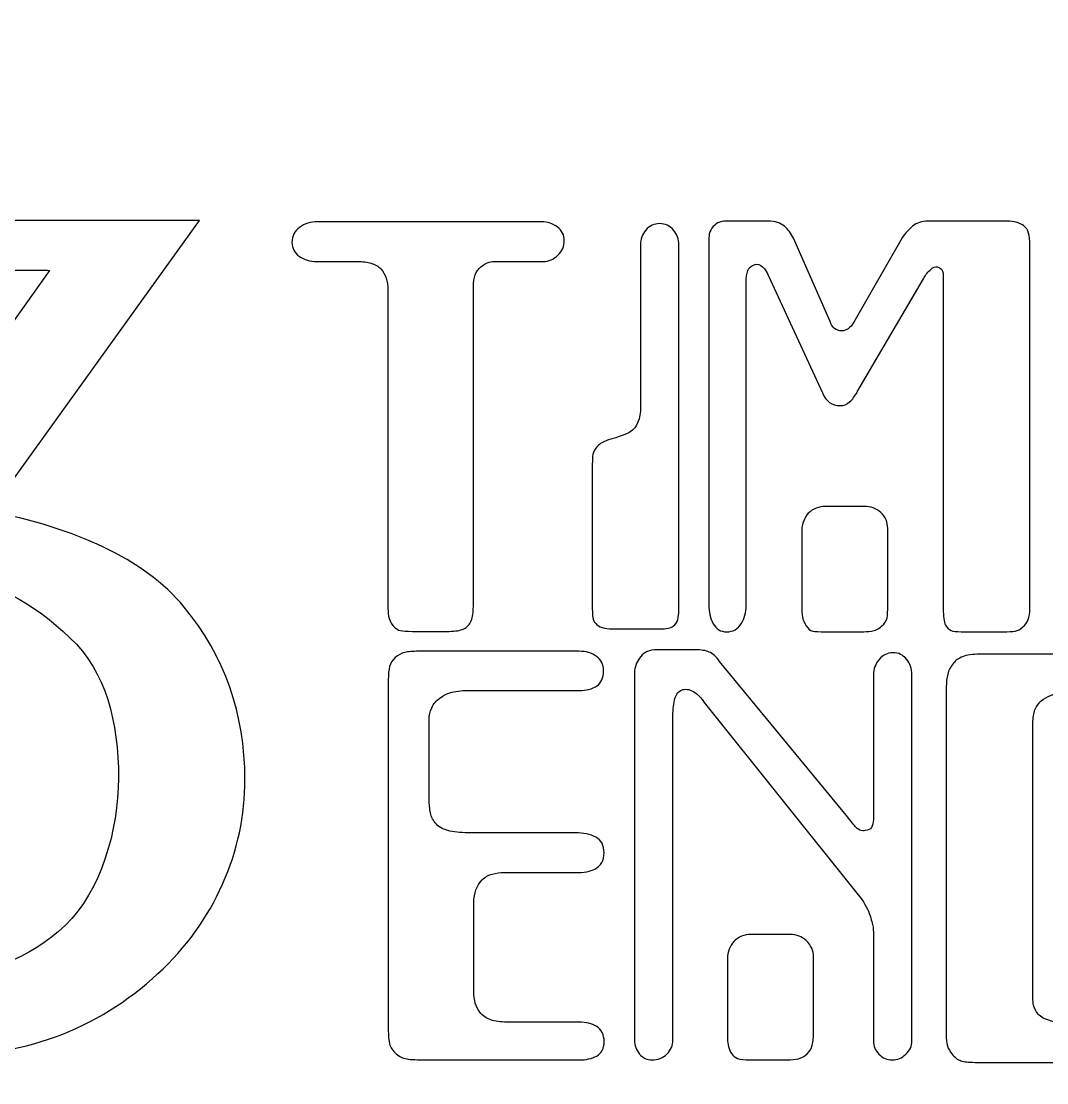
# Model space of a CAD drawing. Header units: millimetres. Extents: x -80 to 101, y -34 to 140.
# Drawn here: x 46.19 to 60.6, y 7.6 to 22.51 of the extents above; entities that cross this region are included whole.
import ezdxf

# ---------------------------------------------------------------- set-up
doc = ezdxf.new("R2010")
doc.units = ezdxf.units.MM
doc.header["$MEASUREMENT"] = 0
doc.layers.add('Layer 1', color=7, linetype='Continuous')

msp = doc.modelspace()

# ---------------------------------------------------------------- linework, layer by layer
at = {"layer": 'Layer 1', "color": 250, "lineweight": 20}
msp.add_open_spline([(100.6443, 65.9016), (100.6443, 65.9016), (-9.3557, 65.9016), (-9.3557, 65.9016), (-9.3557, 65.9016), (-9.3557, 65.9016), (-9.3557, -6.1118), (-9.3557, -6.1118), (-9.3557, -6.1118), (-9.3557, -6.1118), (4.1493, -6.0984), (4.1493, -6.0984), (4.1493, -6.0984), (4.1493, -6.0984), (4.1493, -3.5984), (4.1493, -3.5984), (4.1493, -3.5984), (4.1493, -3.5984), (7.1493, -3.5984), (7.1493, -3.5984), (7.1493, -3.5984), (7.1493, -3.5984), (7.1493, -6.0984), (7.1493, -6.0984), (7.1493, -6.0984), (7.1493, -6.0984), (84.1493, -6.0984), (84.1493, -6.0984), (84.1493, -6.0984), (84.1493, -6.0984), (84.1493, -3.5984), (84.1493, -3.5984), (84.1493, -3.5984), (84.1493, -3.5984), (87.1493, -3.5984), (87.1493, -3.5984), (87.1493, -3.5984), (87.1493, -3.5984), (87.1493, -6.0984), (87.1493, -6.0984), (87.1493, -6.0984), (87.1493, -6.0984), (100.6443, -6.1118), (100.6443, -6.1118), (100.6443, -6.1118), (100.6443, -6.1118), (100.6443, 65.9016), (100.6443, 65.9016)], degree=3, knots=[0, 0, 0, 0, 0.0769231, 0.0769231, 0.0769231, 0.0769231, 0.1538462, 0.1538462, 0.1538462, 0.1538462, 0.2307692, 0.2307692, 0.2307692, 0.2307692, 0.3076923, 0.3076923, 0.3076923, 0.3076923, 0.3846154, 0.3846154, 0.3846154, 0.3846154, 0.4615385, 0.4615385, 0.4615385, 0.4615385, 0.5384615, 0.5384615, 0.5384615, 0.5384615, 0.6153846, 0.6153846, 0.6153846, 0.6153846, 0.6923077, 0.6923077, 0.6923077, 0.6923077, 0.7692308, 0.7692308, 0.7692308, 0.7692308, 0.8461538, 0.8461538, 0.8461538, 0.8461538, 1, 1, 1, 1], dxfattribs=at)
msp.add_open_spline([(100.6443, 65.9016), (100.6443, 65.9016), (-9.3557, 65.9016), (-9.3557, 65.9016), (-9.3557, 65.9016), (-9.3557, 65.9016), (-9.3557, -6.1118), (-9.3557, -6.1118), (-9.3557, -6.1118), (-9.3557, -6.1118), (4.1493, -6.0984), (4.1493, -6.0984), (4.1493, -6.0984), (4.1493, -6.0984), (4.1493, -3.5984), (4.1493, -3.5984), (4.1493, -3.5984), (4.1493, -3.5984), (7.1493, -3.5984), (7.1493, -3.5984), (7.1493, -3.5984), (7.1493, -3.5984), (7.1493, -6.0984), (7.1493, -6.0984), (7.1493, -6.0984), (7.1493, -6.0984), (84.1493, -6.0984), (84.1493, -6.0984), (84.1493, -6.0984), (84.1493, -6.0984), (84.1493, -3.5984), (84.1493, -3.5984), (84.1493, -3.5984), (84.1493, -3.5984), (87.1493, -3.5984), (87.1493, -3.5984), (87.1493, -3.5984), (87.1493, -3.5984), (87.1493, -6.0984), (87.1493, -6.0984), (87.1493, -6.0984), (87.1493, -6.0984), (100.6443, -6.1118), (100.6443, -6.1118), (100.6443, -6.1118), (100.6443, -6.1118), (100.6443, 65.9016), (100.6443, 65.9016)], degree=3, knots=[0, 0, 0, 0, 0.0769231, 0.0769231, 0.0769231, 0.0769231, 0.1538462, 0.1538462, 0.1538462, 0.1538462, 0.2307692, 0.2307692, 0.2307692, 0.2307692, 0.3076923, 0.3076923, 0.3076923, 0.3076923, 0.3846154, 0.3846154, 0.3846154, 0.3846154, 0.4615385, 0.4615385, 0.4615385, 0.4615385, 0.5384615, 0.5384615, 0.5384615, 0.5384615, 0.6153846, 0.6153846, 0.6153846, 0.6153846, 0.6923077, 0.6923077, 0.6923077, 0.6923077, 0.7692308, 0.7692308, 0.7692308, 0.7692308, 0.8461538, 0.8461538, 0.8461538, 0.8461538, 1, 1, 1, 1], dxfattribs=at)
at = {"layer": 'Layer 1', "color": 242}
for points, knots in [([(42.2346, 19.7062), (42.2346, 19.7062), (48.6951, 19.7062), (48.6951, 19.7062), (48.6951, 19.7062), (48.6951, 19.7062), (45.7549, 15.623), (45.7549, 15.623), (45.7549, 15.623), (46.931, 15.3828), (47.9124, 14.9687), (48.4798, 14.2771), (48.4798, 14.2771), (49.0471, 13.5855), (49.3329, 12.778), (49.3329, 11.8586), (49.3329, 11.8586), (49.3329, 11.3492), (49.2293, 10.8564), (49.0181, 10.3843), (49.0181, 10.3843), (48.8069, 9.9122), (48.5046, 9.494), (48.1112, 9.1296), (48.1112, 9.1296), (47.2498, 8.3345), (46.2187, 7.9535), (44.8728, 7.9535), (44.8728, 7.9535), (43.2826, 7.9535), (42.2763, 8.3013), (41.1167, 9.0012), (41.1167, 9.0012), (41.1167, 9.0012), (41.8994, 10.5127), (41.8994, 10.5127), (41.8994, 10.5127), (42.5993, 9.8336), (42.5993, 9.8336), (43.1252, 9.5354), (43.1252, 9.5354), (43.6511, 9.2414), (44.2309, 9.0923), (44.8728, 9.0923), (44.8728, 9.0923), (45.6638, 9.0923), (46.3098, 9.3283), (46.8109, 9.8087), (46.8109, 9.8087), (47.3078, 10.285), (47.5563, 11.1505), (47.5563, 11.8752), (47.5563, 11.8752), (47.5563, 12.662), (47.3824, 13.3702), (46.873, 13.8464), (46.873, 13.8464), (46.3636, 14.3226), (45.8211, 14.6953), (44.9515, 14.6953), (44.9515, 14.6953), (44.9515, 14.6953), (43.5435, 14.7243), (43.5435, 14.7243), (43.5435, 14.7243), (43.5435, 14.7243), (46.5873, 19.0063), (46.5873, 19.0063), (46.5873, 19.0063), (46.5873, 19.0063), (43.9327, 19.0312), (42.8188, 18.9608), (42.8188, 18.9608), (42.5123, 18.9401), (42.1645, 18.497), (42.1645, 18.0456), (42.1645, 18.0456), (42.1645, 18.0456), (41.8746, 18.0456), (41.8746, 18.0456), (41.8746, 18.0456), (41.8746, 18.0456), (41.8614, 19.3683), (41.8614, 19.3683), (41.8614, 19.3683), (41.537, 19.3599), (41.087, 19.3214), (40.9055, 19.1803), (40.9055, 19.1803), (40.6115, 18.9483), (40.3009, 18.5301), (40.3009, 18.5301), (40.3009, 18.5301), (40.3009, 18.5301), (37.2447, 14.0038), (37.2447, 14.0038), (37.2447, 14.0038), (37.2447, 14.0038), (41.4273, 7.9369), (41.4273, 7.9369), (41.4273, 7.9369), (41.4273, 7.9369), (39.1497, 7.9369), (39.1497, 7.9369), (39.1497, 7.9369), (39.1497, 7.9369), (36.0603, 12.4839), (36.0603, 12.4839), (36.0603, 12.4839), (36.0603, 12.4839), (32.8882, 7.9369), (32.8882, 7.9369), (32.8882, 7.9369), (32.8882, 7.9369), (31.4015, 7.9369), (31.4015, 7.9369), (31.4015, 7.9369), (31.4015, 7.9369), (35.2404, 13.4116), (35.2404, 13.4116), (35.2404, 13.4116), (35.2404, 13.4116), (31.7783, 18.5094), (31.7783, 18.5094), (31.7783, 18.5094), (31.7783, 18.5094), (31.447, 18.9691), (31.1199, 19.1306), (31.1199, 19.1306), (30.6643, 19.35), (30.2461, 19.3666), (30.2461, 19.3666), (30.2461, 19.3666), (30.2461, 19.3666), (30.2461, 19.3686), (30.2461, 19.3686), (30.2461, 19.3686), (30.0936, 19.3718), (29.6152, 19.3621), (29.1735, 19.143), (29.1735, 19.143), (28.7884, 18.9483), (28.7801, 18.4141), (28.7801, 18.4141), (28.7801, 18.4141), (28.7801, 18.4141), (28.7801, 7.9369), (28.7801, 7.9369), (28.7801, 7.9369), (28.7801, 7.9369), (27.2064, 7.9369), (27.2064, 7.9369), (27.2064, 7.9369), (27.2064, 7.9369), (27.2064, 13.2459), (27.2064, 13.2459), (27.2064, 13.2459), (27.2064, 13.2459), (21.7856, 13.2459), (21.7856, 13.2459), (21.7856, 13.2459), (21.7856, 13.2459), (21.7856, 7.9369), (21.7856, 7.9369), (21.7856, 7.9369), (21.7856, 7.9369), (20.212, 7.9369), (20.212, 7.9369), (20.212, 7.9369), (20.212, 7.9369), (20.212, 18.4141), (20.212, 18.4141), (20.212, 18.4141), (20.212, 18.4141), (20.212, 18.8614), (19.6363, 19.143), (19.6363, 19.143), (19.069, 19.4204), (18.7791, 19.3666), (18.7791, 19.3666), (18.7791, 19.3666), (18.7791, 19.3666), (18.7832, 19.7062), (18.7832, 19.7062), (18.7832, 19.7062), (18.7832, 19.7062), (21.7856, 19.7062), (21.7856, 19.7062), (21.7856, 19.7062), (21.7856, 19.7062), (21.7856, 14.0576), (21.7856, 14.0576), (21.7856, 14.0576), (21.7856, 14.0576), (27.2064, 14.0576), (27.2064, 14.0576), (27.2064, 14.0576), (27.2064, 14.0576), (27.2064, 19.7062), (27.2064, 19.7062), (27.2064, 19.7062), (27.2064, 19.7062), (27.2064, 19.7062), (27.2064, 19.7062), (27.2064, 19.7062), (27.2064, 19.7062), (30.2461, 19.7062), (30.2461, 19.7062), (30.2461, 19.7062), (30.2461, 19.7062), (30.2958, 19.7062), (30.2958, 19.7062), (30.2958, 19.7062), (30.2958, 19.7062), (33.2857, 19.7062), (33.2857, 19.7062), (33.2857, 19.7062), (33.2857, 19.7062), (36.4952, 14.9728), (36.4952, 14.9728), (36.4952, 14.9728), (36.4952, 14.9728), (39.7129, 19.7062), (39.7129, 19.7062), (39.7129, 19.7062), (39.7129, 19.7062), (39.7129, 19.7062), (39.7129, 19.7062), (39.7129, 19.7062), (39.7129, 19.7062), (42.2349, 19.7145), (42.2349, 19.7145), (42.2349, 19.7145), (42.2349, 19.7145), (42.2346, 19.7062), (42.2346, 19.7062)], [0, 0, 0, 0, 0.0166667, 0.0166667, 0.0166667, 0.0166667, 0.0333333, 0.0333333, 0.0333333, 0.0333333, 0.05, 0.05, 0.05, 0.05, 0.0666667, 0.0666667, 0.0666667, 0.0666667, 0.0833333, 0.0833333, 0.0833333, 0.0833333, 0.1, 0.1, 0.1, 0.1, 0.1166667, 0.1166667, 0.1166667, 0.1166667, 0.1333333, 0.1333333, 0.1333333, 0.1333333, 0.15, 0.15, 0.15, 0.15, 0.1666667, 0.1666667, 0.1666667, 0.1666667, 0.1833333, 0.1833333, 0.1833333, 0.1833333, 0.2, 0.2, 0.2, 0.2, 0.2166667, 0.2166667, 0.2166667, 0.2166667, 0.2333333, 0.2333333, 0.2333333, 0.2333333, 0.25, 0.25, 0.25, 0.25, 0.2666667, 0.2666667, 0.2666667, 0.2666667, 0.2833333, 0.2833333, 0.2833333, 0.2833333, 0.3, 0.3, 0.3, 0.3, 0.3166667, 0.3166667, 0.3166667, 0.3166667, 0.3333333, 0.3333333, 0.3333333, 0.3333333, 0.35, 0.35, 0.35, 0.35, 0.3666667, 0.3666667, 0.3666667, 0.3666667, 0.3833333, 0.3833333, 0.3833333, 0.3833333, 0.4, 0.4, 0.4, 0.4, 0.4166667, 0.4166667, 0.4166667, 0.4166667, 0.4333333, 0.4333333, 0.4333333, 0.4333333, 0.45, 0.45, 0.45, 0.45, 0.4666667, 0.4666667, 0.4666667, 0.4666667, 0.4833333, 0.4833333, 0.4833333, 0.4833333, 0.5, 0.5, 0.5, 0.5, 0.5166667, 0.5166667, 0.5166667, 0.5166667, 0.5333333, 0.5333333, 0.5333333, 0.5333333, 0.55, 0.55, 0.55, 0.55, 0.5666667, 0.5666667, 0.5666667, 0.5666667, 0.5833333, 0.5833333, 0.5833333, 0.5833333, 0.6, 0.6, 0.6, 0.6, 0.6166667, 0.6166667, 0.6166667, 0.6166667, 0.6333333, 0.6333333, 0.6333333, 0.6333333, 0.65, 0.65, 0.65, 0.65, 0.6666667, 0.6666667, 0.6666667, 0.6666667, 0.6833333, 0.6833333, 0.6833333, 0.6833333, 0.7, 0.7, 0.7, 0.7, 0.7166667, 0.7166667, 0.7166667, 0.7166667, 0.7333333, 0.7333333, 0.7333333, 0.7333333, 0.75, 0.75, 0.75, 0.75, 0.7666667, 0.7666667, 0.7666667, 0.7666667, 0.7833333, 0.7833333, 0.7833333, 0.7833333, 0.8, 0.8, 0.8, 0.8, 0.8166667, 0.8166667, 0.8166667, 0.8166667, 0.8333333, 0.8333333, 0.8333333, 0.8333333, 0.85, 0.85, 0.85, 0.85, 0.8666667, 0.8666667, 0.8666667, 0.8666667, 0.8833333, 0.8833333, 0.8833333, 0.8833333, 0.9, 0.9, 0.9, 0.9, 0.9166667, 0.9166667, 0.9166667, 0.9166667, 0.9333333, 0.9333333, 0.9333333, 0.9333333, 0.95, 0.95, 0.95, 0.95, 0.9666667, 0.9666667, 0.9666667, 0.9666667, 1, 1, 1, 1]), ([(49.9939, 19.3996), (49.9939, 19.487), (50.0296, 19.5573), (50.1009, 19.6102), (50.1009, 19.6102), (50.1723, 19.6632), (50.2563, 19.6896), (50.353, 19.6896), (50.353, 19.6896), (50.353, 19.6896), (53.5025, 19.6896), (53.5025, 19.6896), (53.5025, 19.6896), (53.5854, 19.6896), (53.659, 19.6643), (53.7235, 19.6148), (53.7235, 19.6148), (53.7879, 19.5642), (53.8202, 19.5009), (53.8202, 19.4237), (53.8202, 19.4237), (53.8202, 19.3466), (53.7903, 19.2775), (53.7304, 19.2188), (53.7304, 19.2188), (53.6705, 19.1601), (53.6015, 19.1302), (53.5232, 19.1302), (53.5232, 19.1302), (53.5232, 19.1302), (52.8947, 19.1302), (52.8947, 19.1302), (52.8947, 19.1302), (52.8256, 19.1302), (52.7819, 19.1279), (52.7635, 19.1233), (52.7635, 19.1233), (52.7312, 19.1141), (52.6921, 19.0911), (52.646, 19.0542), (52.646, 19.0542), (52.577, 18.9944), (52.5424, 18.9046), (52.5424, 18.7849), (52.5424, 18.7849), (52.5424, 18.7849), (52.5424, 14.2817), (52.5424, 14.2817), (52.5424, 14.2817), (52.5424, 14.2034), (52.5321, 14.1378), (52.5114, 14.0849), (52.5114, 14.0849), (52.4906, 14.0319), (52.4561, 13.9939), (52.4078, 13.9709), (52.4078, 13.9709), (52.3594, 13.9479), (52.2915, 13.9364), (52.204, 13.9364), (52.204, 13.9364), (52.204, 13.9364), (51.686, 13.9364), (51.686, 13.9364), (51.686, 13.9364), (51.6077, 13.9364), (51.5513, 13.9398), (51.5168, 13.9467), (51.5168, 13.9467), (51.4823, 13.9536), (51.4477, 13.9778), (51.4132, 14.0192), (51.4132, 14.0192), (51.3787, 14.0607), (51.3579, 14.1044), (51.351, 14.1505), (51.351, 14.1505), (51.3441, 14.1965), (51.3407, 14.2426), (51.3407, 14.2886), (51.3407, 14.2886), (51.3407, 14.2886), (51.3407, 18.7227), (51.3407, 18.7227), (51.3407, 18.7227), (51.3407, 18.8562), (51.3084, 18.9575), (51.244, 19.0266), (51.244, 19.0266), (51.2071, 19.0634), (51.1611, 19.0899), (51.1058, 19.106), (51.1058, 19.106), (51.0506, 19.1221), (50.9861, 19.1302), (50.9125, 19.1302), (50.9125, 19.1302), (50.9125, 19.1302), (50.3392, 19.1302), (50.3392, 19.1302), (50.3392, 19.1302), (50.2471, 19.1302), (50.1665, 19.1544), (50.0975, 19.2027), (50.0975, 19.2027), (50.0284, 19.2511), (49.9939, 19.3167), (49.9939, 19.3996)], [0, 0, 0, 0, 0.0357143, 0.0357143, 0.0357143, 0.0357143, 0.0714286, 0.0714286, 0.0714286, 0.0714286, 0.1071429, 0.1071429, 0.1071429, 0.1071429, 0.1428571, 0.1428571, 0.1428571, 0.1428571, 0.1785714, 0.1785714, 0.1785714, 0.1785714, 0.2142857, 0.2142857, 0.2142857, 0.2142857, 0.25, 0.25, 0.25, 0.25, 0.2857143, 0.2857143, 0.2857143, 0.2857143, 0.3214286, 0.3214286, 0.3214286, 0.3214286, 0.3571429, 0.3571429, 0.3571429, 0.3571429, 0.3928571, 0.3928571, 0.3928571, 0.3928571, 0.4285714, 0.4285714, 0.4285714, 0.4285714, 0.4642857, 0.4642857, 0.4642857, 0.4642857, 0.5, 0.5, 0.5, 0.5, 0.5357143, 0.5357143, 0.5357143, 0.5357143, 0.5714286, 0.5714286, 0.5714286, 0.5714286, 0.6071429, 0.6071429, 0.6071429, 0.6071429, 0.6428571, 0.6428571, 0.6428571, 0.6428571, 0.6785714, 0.6785714, 0.6785714, 0.6785714, 0.7142857, 0.7142857, 0.7142857, 0.7142857, 0.75, 0.75, 0.75, 0.75, 0.7857143, 0.7857143, 0.7857143, 0.7857143, 0.8214286, 0.8214286, 0.8214286, 0.8214286, 0.8571429, 0.8571429, 0.8571429, 0.8571429, 0.8928571, 0.8928571, 0.8928571, 0.8928571, 0.9285714, 0.9285714, 0.9285714, 0.9285714, 1, 1, 1, 1]), ([(55.8507, 14.3093), (55.8507, 14.3093), (55.8507, 19.3857), (55.8507, 19.3857), (55.8507, 19.3857), (55.8507, 19.4226), (55.8519, 19.4583), (55.8542, 19.4928), (55.8542, 19.4928), (55.8565, 19.5273), (55.8691, 19.563), (55.8921, 19.5999), (55.8921, 19.5999), (55.9428, 19.6643), (56.0084, 19.6965), (56.0913, 19.6965), (56.0913, 19.6965), (56.0913, 19.6965), (56.6818, 19.6965), (56.6818, 19.6965), (56.6818, 19.6965), (56.7831, 19.6965), (56.8591, 19.6735), (56.912, 19.6263), (56.912, 19.6263), (56.965, 19.5803), (57.0076, 19.5239), (57.0387, 19.4583), (57.0387, 19.4583), (57.0387, 19.4583), (57.5544, 18.2899), (57.5544, 18.2899), (57.5544, 18.2899), (57.5831, 18.2012), (57.6384, 18.1564), (57.7201, 18.1564), (57.7201, 18.1564), (57.7535, 18.1564), (57.7834, 18.1667), (57.8099, 18.1863), (57.8099, 18.1863), (57.8364, 18.207), (57.8617, 18.2369), (57.8859, 18.2784), (57.8859, 18.2784), (57.8859, 18.2784), (58.565, 19.4617), (58.565, 19.4617), (58.565, 19.4617), (58.5835, 19.4951), (58.6088, 19.5273), (58.641, 19.5573), (58.641, 19.5573), (58.6732, 19.5883), (58.6986, 19.6137), (58.717, 19.6321), (58.717, 19.6321), (58.7722, 19.6747), (58.8436, 19.6965), (58.9311, 19.6965), (58.9311, 19.6965), (58.9311, 19.6965), (60.05, 19.6965), (60.05, 19.6965), (60.05, 19.6965), (60.1375, 19.6965), (60.2111, 19.6758), (60.271, 19.6344), (60.271, 19.6344), (60.3078, 19.6068), (60.332, 19.5722), (60.3435, 19.5308), (60.3435, 19.5308), (60.355, 19.4893), (60.3608, 19.4318), (60.3608, 19.3581), (60.3608, 19.3581), (60.3608, 19.3075), (60.3608, 19.2706), (60.3608, 19.2476), (60.3608, 19.2476), (60.3608, 19.2476), (60.3608, 14.2541), (60.3608, 14.2541), (60.3608, 14.2541), (60.3608, 14.1344), (60.3285, 14.0492), (60.2641, 13.9985), (60.2641, 13.9985), (60.2272, 13.9663), (60.1904, 13.9467), (60.1536, 13.9398), (60.1536, 13.9398), (60.1167, 13.9329), (60.0615, 13.9295), (59.9878, 13.9295), (59.9878, 13.9295), (59.9878, 13.9295), (59.4491, 13.9295), (59.4491, 13.9295), (59.4491, 13.9295), (59.3708, 13.9295), (59.3144, 13.9329), (59.2799, 13.9398), (59.2799, 13.9398), (59.2453, 13.9467), (59.2143, 13.9697), (59.1866, 14.0089), (59.1866, 14.0089), (59.159, 14.048), (59.1452, 14.1159), (59.1452, 14.2138), (59.1452, 14.2138), (59.1452, 14.2138), (59.1452, 18.8182), (59.1452, 18.8182), (59.1452, 18.8182), (59.1452, 18.8654), (59.1452, 18.9138), (59.1452, 18.9644), (59.1452, 18.9644), (59.136, 19.0105), (59.1084, 19.0404), (59.0623, 19.0542), (59.0623, 19.0542), (59.0347, 19.0634), (59.0002, 19.0485), (58.9587, 19.0105), (58.9587, 19.0105), (58.9173, 18.9725), (58.8873, 18.9322), (58.8689, 18.8885), (58.8689, 18.8885), (58.8689, 18.8885), (57.9365, 17.2999), (57.9365, 17.2999), (57.9365, 17.2999), (57.9043, 17.2401), (57.8686, 17.1929), (57.8295, 17.1583), (57.8295, 17.1583), (57.7903, 17.1238), (57.7454, 17.1065), (57.6948, 17.1065), (57.6948, 17.1065), (57.5797, 17.1065), (57.4968, 17.1664), (57.4461, 17.2861), (57.4461, 17.2861), (57.4461, 17.2861), (56.6864, 18.9368), (56.6864, 18.9368), (56.6864, 18.9368), (56.668, 18.9829), (56.6415, 19.022), (56.607, 19.0542), (56.607, 19.0542), (56.5725, 19.0865), (56.5368, 19.098), (56.4999, 19.0888), (56.4999, 19.0888), (56.4493, 19.0749), (56.4159, 19.0462), (56.3998, 19.0024), (56.3998, 19.0024), (56.3837, 18.9587), (56.3756, 18.9023), (56.3756, 18.8332), (56.3756, 18.8332), (56.3756, 18.8332), (56.3756, 14.2955), (56.3756, 14.2955), (56.3756, 14.2955), (56.3756, 14.2034), (56.3526, 14.1194), (56.3065, 14.0434), (56.3065, 14.0434), (56.2605, 13.9674), (56.1914, 13.9295), (56.0993, 13.9295), (56.0993, 13.9295), (56.0165, 13.9295), (55.9543, 13.9674), (55.9129, 14.0434), (55.9129, 14.0434), (55.8714, 14.1194), (55.8507, 14.208), (55.8507, 14.3093)], [0, 0, 0, 0, 0.0208333, 0.0208333, 0.0208333, 0.0208333, 0.0416667, 0.0416667, 0.0416667, 0.0416667, 0.0625, 0.0625, 0.0625, 0.0625, 0.0833333, 0.0833333, 0.0833333, 0.0833333, 0.1041667, 0.1041667, 0.1041667, 0.1041667, 0.125, 0.125, 0.125, 0.125, 0.1458333, 0.1458333, 0.1458333, 0.1458333, 0.1666667, 0.1666667, 0.1666667, 0.1666667, 0.1875, 0.1875, 0.1875, 0.1875, 0.2083333, 0.2083333, 0.2083333, 0.2083333, 0.2291667, 0.2291667, 0.2291667, 0.2291667, 0.25, 0.25, 0.25, 0.25, 0.2708333, 0.2708333, 0.2708333, 0.2708333, 0.2916667, 0.2916667, 0.2916667, 0.2916667, 0.3125, 0.3125, 0.3125, 0.3125, 0.3333333, 0.3333333, 0.3333333, 0.3333333, 0.3541667, 0.3541667, 0.3541667, 0.3541667, 0.375, 0.375, 0.375, 0.375, 0.3958333, 0.3958333, 0.3958333, 0.3958333, 0.4166667, 0.4166667, 0.4166667, 0.4166667, 0.4375, 0.4375, 0.4375, 0.4375, 0.4583333, 0.4583333, 0.4583333, 0.4583333, 0.4791667, 0.4791667, 0.4791667, 0.4791667, 0.5, 0.5, 0.5, 0.5, 0.5208333, 0.5208333, 0.5208333, 0.5208333, 0.5416667, 0.5416667, 0.5416667, 0.5416667, 0.5625, 0.5625, 0.5625, 0.5625, 0.5833333, 0.5833333, 0.5833333, 0.5833333, 0.6041667, 0.6041667, 0.6041667, 0.6041667, 0.625, 0.625, 0.625, 0.625, 0.6458333, 0.6458333, 0.6458333, 0.6458333, 0.6666667, 0.6666667, 0.6666667, 0.6666667, 0.6875, 0.6875, 0.6875, 0.6875, 0.7083333, 0.7083333, 0.7083333, 0.7083333, 0.7291667, 0.7291667, 0.7291667, 0.7291667, 0.75, 0.75, 0.75, 0.75, 0.7708333, 0.7708333, 0.7708333, 0.7708333, 0.7916667, 0.7916667, 0.7916667, 0.7916667, 0.8125, 0.8125, 0.8125, 0.8125, 0.8333333, 0.8333333, 0.8333333, 0.8333333, 0.8541667, 0.8541667, 0.8541667, 0.8541667, 0.875, 0.875, 0.875, 0.875, 0.8958333, 0.8958333, 0.8958333, 0.8958333, 0.9166667, 0.9166667, 0.9166667, 0.9166667, 0.9375, 0.9375, 0.9375, 0.9375, 0.9583333, 0.9583333, 0.9583333, 0.9583333, 1, 1, 1, 1]), ([(54.8907, 17.0893), (54.8907, 17.0893), (54.8907, 19.365), (54.8907, 19.365), (54.8907, 19.365), (54.8907, 19.4433), (54.916, 19.5124), (54.9667, 19.5722), (54.9667, 19.5722), (55.0173, 19.6321), (55.0818, 19.662), (55.16, 19.662), (55.16, 19.662), (55.2383, 19.662), (55.3028, 19.6321), (55.3534, 19.5722), (55.3534, 19.5722), (55.4041, 19.5124), (55.4294, 19.4433), (55.4294, 19.365), (55.4294, 19.365), (55.4294, 19.365), (55.4294, 14.2333), (55.4294, 14.2333), (55.4294, 14.2333), (55.4294, 14.1827), (55.4248, 14.139), (55.4156, 14.1021), (55.4156, 14.1021), (55.4064, 14.0653), (55.3845, 14.0342), (55.35, 14.0089), (55.35, 14.0089), (55.3154, 13.9836), (55.2544, 13.9709), (55.1669, 13.9709), (55.1669, 13.9709), (55.1117, 13.9709), (55.0703, 13.9709), (55.0426, 13.9709), (55.0426, 13.9709), (55.0426, 13.9709), (54.497, 13.9709), (54.497, 13.9709), (54.497, 13.9709), (54.3819, 13.9709), (54.3036, 13.9962), (54.2622, 14.0469), (54.2622, 14.0469), (54.2391, 14.0699), (54.2253, 14.0975), (54.2207, 14.1297), (54.2207, 14.1297), (54.2161, 14.162), (54.2138, 14.2011), (54.2138, 14.2472), (54.2138, 14.2472), (54.2138, 14.2794), (54.2138, 14.3047), (54.2138, 14.3231), (54.2138, 14.3231), (54.2138, 14.3231), (54.2138, 16.28), (54.2138, 16.28), (54.2138, 16.28), (54.2138, 16.3549), (54.2161, 16.4009), (54.2207, 16.4193), (54.2207, 16.4193), (54.2299, 16.4608), (54.2518, 16.4999), (54.2863, 16.5367), (54.2863, 16.5367), (54.3209, 16.5736), (54.3681, 16.6012), (54.4279, 16.6196), (54.4279, 16.6196), (54.5983, 16.6703), (54.7042, 16.7094), (54.7456, 16.737), (54.7456, 16.737), (54.8423, 16.8015), (54.8907, 16.9189), (54.8907, 17.0893)], [0, 0, 0, 0, 0.0454545, 0.0454545, 0.0454545, 0.0454545, 0.0909091, 0.0909091, 0.0909091, 0.0909091, 0.1363636, 0.1363636, 0.1363636, 0.1363636, 0.1818182, 0.1818182, 0.1818182, 0.1818182, 0.2272727, 0.2272727, 0.2272727, 0.2272727, 0.2727273, 0.2727273, 0.2727273, 0.2727273, 0.3181818, 0.3181818, 0.3181818, 0.3181818, 0.3636364, 0.3636364, 0.3636364, 0.3636364, 0.4090909, 0.4090909, 0.4090909, 0.4090909, 0.4545455, 0.4545455, 0.4545455, 0.4545455, 0.5, 0.5, 0.5, 0.5, 0.5454545, 0.5454545, 0.5454545, 0.5454545, 0.5909091, 0.5909091, 0.5909091, 0.5909091, 0.6363636, 0.6363636, 0.6363636, 0.6363636, 0.6818182, 0.6818182, 0.6818182, 0.6818182, 0.7272727, 0.7272727, 0.7272727, 0.7272727, 0.7727273, 0.7727273, 0.7727273, 0.7727273, 0.8181818, 0.8181818, 0.8181818, 0.8181818, 0.8636364, 0.8636364, 0.8636364, 0.8636364, 0.9090909, 0.9090909, 0.9090909, 0.9090909, 1, 1, 1, 1]), ([(57.2459, 15.594), (57.3149, 15.6584), (57.3978, 15.6907), (57.4945, 15.6907), (57.4945, 15.6907), (57.4945, 15.6907), (58.0332, 15.6907), (58.0332, 15.6907), (58.0332, 15.6907), (58.1253, 15.6907), (58.2036, 15.6619), (58.268, 15.6043), (58.268, 15.6043), (58.3325, 15.5468), (58.3647, 15.4708), (58.3647, 15.3787), (58.3647, 15.3787), (58.3647, 15.3787), (58.3647, 14.3036), (58.3647, 14.3036), (58.3647, 14.3036), (58.3647, 14.2207), (58.3613, 14.1608), (58.3544, 14.124), (58.3544, 14.124), (58.3475, 14.0872), (58.3221, 14.048), (58.2784, 14.0089), (58.2784, 14.0089), (58.2347, 13.9697), (58.1875, 13.9467), (58.1368, 13.9398), (58.1368, 13.9398), (58.0862, 13.9329), (58.0378, 13.9295), (57.9918, 13.9295), (57.9918, 13.9295), (57.9918, 13.9295), (57.4876, 13.9295), (57.4876, 13.9295), (57.4876, 13.9295), (57.4047, 13.9295), (57.346, 13.9329), (57.3115, 13.9398), (57.3115, 13.9398), (57.2769, 13.9467), (57.2459, 13.972), (57.2182, 14.0158), (57.2182, 14.0158), (57.1906, 14.0595), (57.1733, 14.101), (57.1664, 14.1378), (57.1664, 14.1378), (57.1595, 14.1746), (57.1561, 14.2299), (57.1561, 14.3036), (57.1561, 14.3036), (57.1561, 14.3036), (57.1561, 15.3511), (57.1561, 15.3511), (57.1561, 15.3511), (57.1561, 15.3971), (57.1653, 15.4432), (57.1837, 15.4892), (57.1837, 15.4892), (57.2021, 15.5353), (57.2228, 15.5709), (57.2459, 15.594)], [0, 0, 0, 0, 0.0555556, 0.0555556, 0.0555556, 0.0555556, 0.1111111, 0.1111111, 0.1111111, 0.1111111, 0.1666667, 0.1666667, 0.1666667, 0.1666667, 0.2222222, 0.2222222, 0.2222222, 0.2222222, 0.2777778, 0.2777778, 0.2777778, 0.2777778, 0.3333333, 0.3333333, 0.3333333, 0.3333333, 0.3888889, 0.3888889, 0.3888889, 0.3888889, 0.4444444, 0.4444444, 0.4444444, 0.4444444, 0.5, 0.5, 0.5, 0.5, 0.5555556, 0.5555556, 0.5555556, 0.5555556, 0.6111111, 0.6111111, 0.6111111, 0.6111111, 0.6666667, 0.6666667, 0.6666667, 0.6666667, 0.7222222, 0.7222222, 0.7222222, 0.7222222, 0.7777778, 0.7777778, 0.7777778, 0.7777778, 0.8333333, 0.8333333, 0.8333333, 0.8333333, 0.8888889, 0.8888889, 0.8888889, 0.8888889, 1, 1, 1, 1]), ([(51.4442, 13.5667), (51.4857, 13.6035), (51.5305, 13.6277), (51.5789, 13.6392), (51.5789, 13.6392), (51.6272, 13.6507), (51.6929, 13.6565), (51.7757, 13.6565), (51.7757, 13.6565), (51.7757, 13.6565), (54.0273, 13.6565), (54.0273, 13.6565), (54.0273, 13.6565), (54.124, 13.6565), (54.2057, 13.6323), (54.2725, 13.5839), (54.2725, 13.5839), (54.3393, 13.5356), (54.3727, 13.4677), (54.3727, 13.3802), (54.3727, 13.3802), (54.3727, 13.2835), (54.3404, 13.2133), (54.276, 13.1695), (54.276, 13.1695), (54.2115, 13.1258), (54.1286, 13.1039), (54.0273, 13.1039), (54.0273, 13.1039), (54.0273, 13.1039), (52.4319, 13.1039), (52.4319, 13.1039), (52.4319, 13.1039), (52.3352, 13.1039), (52.2523, 13.0901), (52.1832, 13.0625), (52.1832, 13.0625), (52.1556, 13.0533), (52.1176, 13.0314), (52.0693, 12.9969), (52.0693, 12.9969), (52.0209, 12.9623), (51.9841, 12.9186), (51.9588, 12.8633), (51.9588, 12.8633), (51.9334, 12.8081), (51.9208, 12.7528), (51.9208, 12.6976), (51.9208, 12.6976), (51.9208, 12.6976), (51.9208, 11.604), (51.9208, 11.604), (51.9208, 11.604), (51.9208, 11.5303), (51.9254, 11.4647), (51.9346, 11.4072), (51.9346, 11.4072), (51.9438, 11.3496), (51.968, 11.2955), (52.0071, 11.246), (52.0071, 11.246), (52.0462, 11.1954), (52.105, 11.1597), (52.1832, 11.139), (52.1832, 11.139), (52.2615, 11.1182), (52.3559, 11.1079), (52.4664, 11.1079), (52.4664, 11.1079), (52.4664, 11.1079), (53.979, 11.1079), (53.979, 11.1079), (53.979, 11.1079), (54.0895, 11.1079), (54.1839, 11.0872), (54.2621, 11.0457), (54.2621, 11.0457), (54.3404, 11.0043), (54.3796, 10.9306), (54.3796, 10.8247), (54.3796, 10.8247), (54.3796, 10.7188), (54.3358, 10.6428), (54.2483, 10.5968), (54.2483, 10.5968), (54.1885, 10.5646), (54.0964, 10.5484), (53.9721, 10.5484), (53.9721, 10.5484), (53.9721, 10.5484), (52.9775, 10.5484), (52.9775, 10.5484), (52.9775, 10.5484), (52.9176, 10.5484), (52.8612, 10.5415), (52.8083, 10.5277), (52.8083, 10.5277), (52.7553, 10.5139), (52.7081, 10.4863), (52.6667, 10.4448), (52.6667, 10.4448), (52.5884, 10.3654), (52.5493, 10.2595), (52.5493, 10.126), (52.5493, 10.126), (52.5493, 10.126), (52.5493, 8.8782), (52.5493, 8.8782), (52.5493, 8.8782), (52.5493, 8.7585), (52.5769, 8.6618), (52.6322, 8.5869), (52.6322, 8.5869), (52.6736, 8.5363), (52.7254, 8.5006), (52.7876, 8.4799), (52.7876, 8.4799), (52.8497, 8.4592), (52.9246, 8.4488), (53.012, 8.4488), (53.012, 8.4488), (53.012, 8.4488), (54.0273, 8.4488), (54.0273, 8.4488), (54.0273, 8.4488), (54.124, 8.4488), (54.2069, 8.4281), (54.276, 8.3866), (54.276, 8.3866), (54.345, 8.3452), (54.3796, 8.2738), (54.3796, 8.1725), (54.3796, 8.1725), (54.3796, 8.0758), (54.345, 8.0091), (54.276, 7.9722), (54.276, 7.9722), (54.2069, 7.9354), (54.124, 7.917), (54.0273, 7.917), (54.0273, 7.917), (54.0273, 7.917), (51.9484, 7.917), (51.9484, 7.917), (51.9484, 7.917), (51.8011, 7.917), (51.6952, 7.9204), (51.6307, 7.9274), (51.6307, 7.9274), (51.5662, 7.9343), (51.5087, 7.9596), (51.458, 8.0033), (51.458, 8.0033), (51.4074, 8.0471), (51.3763, 8.0931), (51.3648, 8.1415), (51.3648, 8.1415), (51.3533, 8.1898), (51.3475, 8.2531), (51.3475, 8.3314), (51.3475, 8.3314), (51.3475, 8.3314), (51.3475, 13.2559), (51.3475, 13.2559), (51.3475, 13.2559), (51.3475, 13.3341), (51.3533, 13.3963), (51.3648, 13.4424), (51.3648, 13.4424), (51.3763, 13.4884), (51.4028, 13.5298), (51.4442, 13.5667)], [0, 0, 0, 0, 0.0227273, 0.0227273, 0.0227273, 0.0227273, 0.0454545, 0.0454545, 0.0454545, 0.0454545, 0.0681818, 0.0681818, 0.0681818, 0.0681818, 0.0909091, 0.0909091, 0.0909091, 0.0909091, 0.1136364, 0.1136364, 0.1136364, 0.1136364, 0.1363636, 0.1363636, 0.1363636, 0.1363636, 0.1590909, 0.1590909, 0.1590909, 0.1590909, 0.1818182, 0.1818182, 0.1818182, 0.1818182, 0.2045455, 0.2045455, 0.2045455, 0.2045455, 0.2272727, 0.2272727, 0.2272727, 0.2272727, 0.25, 0.25, 0.25, 0.25, 0.2727273, 0.2727273, 0.2727273, 0.2727273, 0.2954545, 0.2954545, 0.2954545, 0.2954545, 0.3181818, 0.3181818, 0.3181818, 0.3181818, 0.3409091, 0.3409091, 0.3409091, 0.3409091, 0.3636364, 0.3636364, 0.3636364, 0.3636364, 0.3863636, 0.3863636, 0.3863636, 0.3863636, 0.4090909, 0.4090909, 0.4090909, 0.4090909, 0.4318182, 0.4318182, 0.4318182, 0.4318182, 0.4545455, 0.4545455, 0.4545455, 0.4545455, 0.4772727, 0.4772727, 0.4772727, 0.4772727, 0.5, 0.5, 0.5, 0.5, 0.5227273, 0.5227273, 0.5227273, 0.5227273, 0.5454545, 0.5454545, 0.5454545, 0.5454545, 0.5681818, 0.5681818, 0.5681818, 0.5681818, 0.5909091, 0.5909091, 0.5909091, 0.5909091, 0.6136364, 0.6136364, 0.6136364, 0.6136364, 0.6363636, 0.6363636, 0.6363636, 0.6363636, 0.6590909, 0.6590909, 0.6590909, 0.6590909, 0.6818182, 0.6818182, 0.6818182, 0.6818182, 0.7045455, 0.7045455, 0.7045455, 0.7045455, 0.7272727, 0.7272727, 0.7272727, 0.7272727, 0.75, 0.75, 0.75, 0.75, 0.7727273, 0.7727273, 0.7727273, 0.7727273, 0.7954545, 0.7954545, 0.7954545, 0.7954545, 0.8181818, 0.8181818, 0.8181818, 0.8181818, 0.8409091, 0.8409091, 0.8409091, 0.8409091, 0.8636364, 0.8636364, 0.8636364, 0.8636364, 0.8863636, 0.8863636, 0.8863636, 0.8863636, 0.9090909, 0.9090909, 0.9090909, 0.9090909, 0.9318182, 0.9318182, 0.9318182, 0.9318182, 0.9545455, 0.9545455, 0.9545455, 0.9545455, 1, 1, 1, 1]), ([(54.8077, 8.2002), (54.8077, 8.2002), (54.8077, 13.1718), (54.8077, 13.1718), (54.8077, 13.1718), (54.8077, 13.2421), (54.8077, 13.3134), (54.8077, 13.3871), (54.8077, 13.3871), (54.8169, 13.4562), (54.8457, 13.5218), (54.8941, 13.5839), (54.8941, 13.5839), (54.9424, 13.6461), (55.0172, 13.6772), (55.1185, 13.6772), (55.1185, 13.6772), (55.1185, 13.6772), (55.6642, 13.6772), (55.6642, 13.6772), (55.6642, 13.6772), (55.7424, 13.6772), (55.8069, 13.6668), (55.8575, 13.6461), (55.8575, 13.6461), (55.9082, 13.6254), (55.9565, 13.5805), (56.0026, 13.5114), (56.0026, 13.5114), (56.0026, 13.5114), (57.8029, 11.3254), (57.8029, 11.3254), (57.8029, 11.3254), (57.872, 11.2368), (57.91, 11.1896), (57.9146, 11.185), (57.9146, 11.185), (57.9652, 11.1378), (58.0182, 11.124), (58.0746, 11.1424), (58.0746, 11.1424), (58.1114, 11.1516), (58.1356, 11.1724), (58.1471, 11.2046), (58.1471, 11.2046), (58.1586, 11.2368), (58.1644, 11.2829), (58.1644, 11.3427), (58.1644, 11.3427), (58.1644, 11.4026), (58.1644, 11.4463), (58.1644, 11.4739), (58.1644, 11.4739), (58.1644, 11.4739), (58.1644, 13.3249), (58.1644, 13.3249), (58.1644, 13.3249), (58.1644, 13.4078), (58.1909, 13.4803), (58.2427, 13.5425), (58.2427, 13.5425), (58.2956, 13.6047), (58.3601, 13.6357), (58.4372, 13.6357), (58.4372, 13.6357), (58.5143, 13.6357), (58.5776, 13.6058), (58.6283, 13.546), (58.6283, 13.546), (58.6778, 13.4861), (58.7031, 13.4124), (58.7031, 13.3249), (58.7031, 13.3249), (58.7031, 13.3249), (58.7031, 8.1864), (58.7031, 8.1864), (58.7031, 8.1864), (58.7031, 8.1127), (58.6755, 8.0494), (58.6191, 7.9964), (58.6191, 7.9964), (58.5627, 7.9435), (58.4994, 7.917), (58.4268, 7.917), (58.4268, 7.917), (58.3555, 7.917), (58.2933, 7.9435), (58.2415, 7.9964), (58.2415, 7.9964), (58.1897, 8.0494), (58.1644, 8.1127), (58.1644, 8.1852), (58.1644, 8.1852), (58.1644, 8.1852), (58.1644, 9.6045), (58.1644, 9.6045), (58.1644, 9.6045), (58.1644, 9.6817), (58.1621, 9.7415), (58.1575, 9.783), (58.1575, 9.783), (58.1517, 9.8244), (58.1345, 9.8877), (58.1057, 9.9729), (58.1057, 9.9729), (58.0757, 10.0569), (58.0239, 10.1456), (57.9503, 10.2376), (57.9503, 10.2376), (57.9503, 10.2376), (55.7873, 12.9382), (55.7873, 12.9382), (55.7873, 12.9382), (55.7413, 13.0026), (55.6975, 13.0487), (55.6561, 13.0763), (55.6561, 13.0763), (55.5962, 13.1177), (55.5398, 13.1316), (55.4846, 13.1177), (55.4846, 13.1177), (55.4293, 13.0993), (55.3925, 13.0579), (55.3741, 12.9934), (55.3741, 12.9934), (55.3557, 12.929), (55.3465, 12.8461), (55.3465, 12.7448), (55.3465, 12.7448), (55.3465, 12.7448), (55.3465, 8.2002), (55.3465, 8.2002), (55.3465, 8.2002), (55.3465, 8.1219), (55.3188, 8.0551), (55.2624, 7.9999), (55.2624, 7.9999), (55.206, 7.9446), (55.1369, 7.917), (55.0529, 7.917), (55.0529, 7.917), (54.9827, 7.917), (54.924, 7.9446), (54.8779, 7.9999), (54.8779, 7.9999), (54.8308, 8.0551), (54.8077, 8.1219), (54.8077, 8.2002)], [0, 0, 0, 0, 0.0263158, 0.0263158, 0.0263158, 0.0263158, 0.0526316, 0.0526316, 0.0526316, 0.0526316, 0.0789474, 0.0789474, 0.0789474, 0.0789474, 0.1052632, 0.1052632, 0.1052632, 0.1052632, 0.1315789, 0.1315789, 0.1315789, 0.1315789, 0.1578947, 0.1578947, 0.1578947, 0.1578947, 0.1842105, 0.1842105, 0.1842105, 0.1842105, 0.2105263, 0.2105263, 0.2105263, 0.2105263, 0.2368421, 0.2368421, 0.2368421, 0.2368421, 0.2631579, 0.2631579, 0.2631579, 0.2631579, 0.2894737, 0.2894737, 0.2894737, 0.2894737, 0.3157895, 0.3157895, 0.3157895, 0.3157895, 0.3421053, 0.3421053, 0.3421053, 0.3421053, 0.3684211, 0.3684211, 0.3684211, 0.3684211, 0.3947368, 0.3947368, 0.3947368, 0.3947368, 0.4210526, 0.4210526, 0.4210526, 0.4210526, 0.4473684, 0.4473684, 0.4473684, 0.4473684, 0.4736842, 0.4736842, 0.4736842, 0.4736842, 0.5, 0.5, 0.5, 0.5, 0.5263158, 0.5263158, 0.5263158, 0.5263158, 0.5526316, 0.5526316, 0.5526316, 0.5526316, 0.5789474, 0.5789474, 0.5789474, 0.5789474, 0.6052632, 0.6052632, 0.6052632, 0.6052632, 0.6315789, 0.6315789, 0.6315789, 0.6315789, 0.6578947, 0.6578947, 0.6578947, 0.6578947, 0.6842105, 0.6842105, 0.6842105, 0.6842105, 0.7105263, 0.7105263, 0.7105263, 0.7105263, 0.7368421, 0.7368421, 0.7368421, 0.7368421, 0.7631579, 0.7631579, 0.7631579, 0.7631579, 0.7894737, 0.7894737, 0.7894737, 0.7894737, 0.8157895, 0.8157895, 0.8157895, 0.8157895, 0.8421053, 0.8421053, 0.8421053, 0.8421053, 0.8684211, 0.8684211, 0.8684211, 0.8684211, 0.8947368, 0.8947368, 0.8947368, 0.8947368, 0.9210526, 0.9210526, 0.9210526, 0.9210526, 0.9473684, 0.9473684, 0.9473684, 0.9473684, 1, 1, 1, 1]), ([(59.2902, 13.4907), (59.3178, 13.5275), (59.3592, 13.5575), (59.4145, 13.5805), (59.4145, 13.5805), (59.4697, 13.6035), (59.5526, 13.615), (59.6631, 13.615), (59.6631, 13.615), (59.7322, 13.615), (59.7851, 13.615), (59.822, 13.615), (59.822, 13.615), (59.822, 13.615), (62.4327, 13.615), (62.4327, 13.615), (62.4327, 13.615), (62.4972, 13.615), (62.5616, 13.615), (62.6261, 13.615), (62.6261, 13.615), (62.686, 13.6058), (62.7412, 13.5828), (62.7919, 13.546), (62.7919, 13.546), (62.8747, 13.4815), (62.9162, 13.3825), (62.9162, 13.249), (62.9162, 13.249), (62.9162, 13.249), (62.9162, 12.3994), (62.9162, 12.3994), (62.9162, 12.3994), (62.9162, 12.3626), (62.9162, 12.335), (62.9162, 12.3166), (62.9162, 12.3166), (62.9162, 12.2383), (62.9139, 12.1922), (62.9093, 12.1784), (62.9093, 12.1784), (62.9047, 12.1692), (62.8886, 12.1473), (62.8609, 12.1128), (62.8609, 12.1128), (62.8333, 12.0783), (62.7884, 12.0553), (62.7262, 12.0437), (62.7262, 12.0437), (62.6641, 12.0322), (62.6238, 12.0265), (62.6054, 12.0265), (62.6054, 12.0265), (62.6054, 12.0265), (62.0943, 12.0265), (62.0943, 12.0265), (62.0943, 12.0265), (61.9976, 12.0265), (61.9262, 12.0495), (61.8802, 12.0955), (61.8802, 12.0955), (61.8572, 12.114), (61.8422, 12.1485), (61.8353, 12.1991), (61.8353, 12.1991), (61.8284, 12.2498), (61.8249, 12.3166), (61.8249, 12.3994), (61.8249, 12.3994), (61.8249, 12.3994), (61.8249, 12.6826), (61.8249, 12.6826), (61.8249, 12.6826), (61.8249, 12.7333), (61.8215, 12.7805), (61.8146, 12.8242), (61.8146, 12.8242), (61.8077, 12.8679), (61.7846, 12.9117), (61.7455, 12.9554), (61.7455, 12.9554), (61.7064, 12.9992), (61.6603, 13.028), (61.6074, 13.0418), (61.6074, 13.0418), (61.5544, 13.0556), (61.498, 13.0625), (61.4381, 13.0625), (61.4381, 13.0625), (61.4381, 13.0625), (60.7958, 13.0625), (60.7958, 13.0625), (60.7958, 13.0625), (60.6945, 13.0625), (60.6024, 13.028), (60.5196, 12.9589), (60.5196, 12.9589), (60.4735, 12.9128), (60.4424, 12.8645), (60.4263, 12.8138), (60.4263, 12.8138), (60.4102, 12.7632), (60.4021, 12.6964), (60.4021, 12.6135), (60.4021, 12.6135), (60.4021, 12.6135), (60.4021, 8.9461), (60.4021, 8.9461), (60.4021, 8.9461), (60.4021, 8.9047), (60.4021, 8.8747), (60.4021, 8.8563), (60.4021, 8.8563), (60.4021, 8.7826), (60.4044, 8.7343), (60.409, 8.7113), (60.409, 8.7113), (60.4137, 8.679), (60.4286, 8.6399), (60.4539, 8.5938), (60.4539, 8.5938), (60.4793, 8.5478), (60.5276, 8.511), (60.599, 8.4833), (60.599, 8.4833), (60.6704, 8.4557), (60.7429, 8.4419), (60.8165, 8.4419), (60.8165, 8.4419), (60.8165, 8.4419), (61.9147, 8.4419), (61.9147, 8.4419), (61.9147, 8.4419), (62.0344, 8.4419), (62.1185, 8.4488), (62.1668, 8.4626), (62.1668, 8.4626), (62.2151, 8.4764), (62.2623, 8.5041), (62.3084, 8.5455), (62.3084, 8.5455), (62.3959, 8.6284), (62.4396, 8.7458), (62.4396, 8.8977), (62.4396, 8.8977), (62.4396, 8.8977), (62.4396, 10.1133), (62.4396, 10.1133), (62.4396, 10.1133), (62.4396, 10.2192), (62.4097, 10.3113), (62.3498, 10.3896), (62.3498, 10.3896), (62.2716, 10.4863), (62.1587, 10.5346), (62.0114, 10.5346), (62.0114, 10.5346), (62.0114, 10.5346), (61.6661, 10.5346), (61.6661, 10.5346), (61.6661, 10.5346), (61.5832, 10.5346), (61.5084, 10.5611), (61.4416, 10.6141), (61.4416, 10.6141), (61.3748, 10.667), (61.3415, 10.7326), (61.3415, 10.8109), (61.3415, 10.8109), (61.3415, 10.8892), (61.376, 10.9536), (61.4451, 11.0043), (61.4451, 11.0043), (61.5141, 11.0549), (61.5901, 11.0803), (61.673, 11.0803), (61.673, 11.0803), (61.673, 11.0803), (62.6606, 11.0803), (62.6606, 11.0803), (62.6606, 11.0803), (62.7757, 11.0803), (62.8655, 11.048), (62.93, 10.9836), (62.93, 10.9836), (62.9622, 10.9467), (62.9829, 10.8995), (62.9922, 10.842), (62.9922, 10.842), (63.0014, 10.7844), (63.006, 10.7234), (63.006, 10.659), (63.006, 10.659), (63.006, 10.659), (63.006, 8.4212), (63.006, 8.4212), (63.006, 8.4212), (63.006, 8.3659), (63.006, 8.3268), (63.006, 8.3038), (63.006, 8.3038), (63.006, 8.2301), (63.0002, 8.1725), (62.9887, 8.1311), (62.9887, 8.1311), (62.9772, 8.0897), (62.9484, 8.0459), (62.9024, 7.9999), (62.9024, 7.9999), (62.8563, 7.9538), (62.8034, 7.9227), (62.7435, 7.9066), (62.7435, 7.9066), (62.6837, 7.8905), (62.61, 7.8825), (62.5225, 7.8825), (62.5225, 7.8825), (62.5225, 7.8825), (59.7667, 7.8825), (59.7667, 7.8825), (59.7667, 7.8825), (59.7023, 7.8825), (59.6539, 7.8825), (59.6217, 7.8825), (59.6217, 7.8825), (59.5296, 7.8825), (59.4594, 7.8882), (59.411, 7.8997), (59.411, 7.8997), (59.3627, 7.9112), (59.3189, 7.94), (59.2798, 7.9861), (59.2798, 7.9861), (59.2407, 8.0321), (59.2153, 8.0747), (59.2038, 8.1138), (59.2038, 8.1138), (59.1923, 8.153), (59.1866, 8.2071), (59.1866, 8.2761), (59.1866, 8.2761), (59.1866, 8.3268), (59.1866, 8.3659), (59.1866, 8.3936), (59.1866, 8.3936), (59.1866, 8.3936), (59.1866, 13.1523), (59.1866, 13.1523), (59.1866, 13.1523), (59.1866, 13.2213), (59.1935, 13.2823), (59.2073, 13.3353), (59.2073, 13.3353), (59.2211, 13.3883), (59.2487, 13.4401), (59.2902, 13.4907)], [0, 0, 0, 0, 0.0153846, 0.0153846, 0.0153846, 0.0153846, 0.0307692, 0.0307692, 0.0307692, 0.0307692, 0.0461538, 0.0461538, 0.0461538, 0.0461538, 0.0615385, 0.0615385, 0.0615385, 0.0615385, 0.0769231, 0.0769231, 0.0769231, 0.0769231, 0.0923077, 0.0923077, 0.0923077, 0.0923077, 0.1076923, 0.1076923, 0.1076923, 0.1076923, 0.1230769, 0.1230769, 0.1230769, 0.1230769, 0.1384615, 0.1384615, 0.1384615, 0.1384615, 0.1538462, 0.1538462, 0.1538462, 0.1538462, 0.1692308, 0.1692308, 0.1692308, 0.1692308, 0.1846154, 0.1846154, 0.1846154, 0.1846154, 0.2, 0.2, 0.2, 0.2, 0.2153846, 0.2153846, 0.2153846, 0.2153846, 0.2307692, 0.2307692, 0.2307692, 0.2307692, 0.2461538, 0.2461538, 0.2461538, 0.2461538, 0.2615385, 0.2615385, 0.2615385, 0.2615385, 0.2769231, 0.2769231, 0.2769231, 0.2769231, 0.2923077, 0.2923077, 0.2923077, 0.2923077, 0.3076923, 0.3076923, 0.3076923, 0.3076923, 0.3230769, 0.3230769, 0.3230769, 0.3230769, 0.3384615, 0.3384615, 0.3384615, 0.3384615, 0.3538462, 0.3538462, 0.3538462, 0.3538462, 0.3692308, 0.3692308, 0.3692308, 0.3692308, 0.3846154, 0.3846154, 0.3846154, 0.3846154, 0.4, 0.4, 0.4, 0.4, 0.4153846, 0.4153846, 0.4153846, 0.4153846, 0.4307692, 0.4307692, 0.4307692, 0.4307692, 0.4461538, 0.4461538, 0.4461538, 0.4461538, 0.4615385, 0.4615385, 0.4615385, 0.4615385, 0.4769231, 0.4769231, 0.4769231, 0.4769231, 0.4923077, 0.4923077, 0.4923077, 0.4923077, 0.5076923, 0.5076923, 0.5076923, 0.5076923, 0.5230769, 0.5230769, 0.5230769, 0.5230769, 0.5384615, 0.5384615, 0.5384615, 0.5384615, 0.5538462, 0.5538462, 0.5538462, 0.5538462, 0.5692308, 0.5692308, 0.5692308, 0.5692308, 0.5846154, 0.5846154, 0.5846154, 0.5846154, 0.6, 0.6, 0.6, 0.6, 0.6153846, 0.6153846, 0.6153846, 0.6153846, 0.6307692, 0.6307692, 0.6307692, 0.6307692, 0.6461538, 0.6461538, 0.6461538, 0.6461538, 0.6615385, 0.6615385, 0.6615385, 0.6615385, 0.6769231, 0.6769231, 0.6769231, 0.6769231, 0.6923077, 0.6923077, 0.6923077, 0.6923077, 0.7076923, 0.7076923, 0.7076923, 0.7076923, 0.7230769, 0.7230769, 0.7230769, 0.7230769, 0.7384615, 0.7384615, 0.7384615, 0.7384615, 0.7538462, 0.7538462, 0.7538462, 0.7538462, 0.7692308, 0.7692308, 0.7692308, 0.7692308, 0.7846154, 0.7846154, 0.7846154, 0.7846154, 0.8, 0.8, 0.8, 0.8, 0.8153846, 0.8153846, 0.8153846, 0.8153846, 0.8307692, 0.8307692, 0.8307692, 0.8307692, 0.8461538, 0.8461538, 0.8461538, 0.8461538, 0.8615385, 0.8615385, 0.8615385, 0.8615385, 0.8769231, 0.8769231, 0.8769231, 0.8769231, 0.8923077, 0.8923077, 0.8923077, 0.8923077, 0.9076923, 0.9076923, 0.9076923, 0.9076923, 0.9230769, 0.9230769, 0.9230769, 0.9230769, 0.9384615, 0.9384615, 0.9384615, 0.9384615, 0.9538462, 0.9538462, 0.9538462, 0.9538462, 0.9692308, 0.9692308, 0.9692308, 0.9692308, 1, 1, 1, 1]), ([(56.2029, 9.5815), (56.2673, 9.646), (56.3479, 9.6782), (56.4446, 9.6782), (56.4446, 9.6782), (56.4446, 9.6782), (56.9902, 9.6782), (56.9902, 9.6782), (56.9902, 9.6782), (57.0409, 9.6782), (57.0835, 9.6713), (57.118, 9.6575), (57.118, 9.6575), (57.1526, 9.6437), (57.1859, 9.6229), (57.2182, 9.5953), (57.2182, 9.5953), (57.2872, 9.5309), (57.3218, 9.4526), (57.3218, 9.3605), (57.3218, 9.3605), (57.3218, 9.3605), (57.3218, 8.2969), (57.3218, 8.2969), (57.3218, 8.2969), (57.3218, 8.2278), (57.316, 8.1702), (57.3045, 8.1242), (57.3045, 8.1242), (57.293, 8.0781), (57.2688, 8.0379), (57.232, 8.0033), (57.232, 8.0033), (57.1951, 7.9688), (57.1549, 7.9458), (57.1111, 7.9343), (57.1111, 7.9343), (57.0674, 7.9227), (57.0133, 7.917), (56.9488, 7.917), (56.9488, 7.917), (56.9488, 7.917), (56.4377, 7.917), (56.4377, 7.917), (56.4377, 7.917), (56.3502, 7.917), (56.2892, 7.9239), (56.2547, 7.9377), (56.2547, 7.9377), (56.2201, 7.9515), (56.1925, 7.9734), (56.1718, 8.0033), (56.1718, 8.0033), (56.1511, 8.0333), (56.1361, 8.0666), (56.1269, 8.1035), (56.1269, 8.1035), (56.1177, 8.1403), (56.1131, 8.1771), (56.1131, 8.214), (56.1131, 8.214), (56.1131, 8.2508), (56.1131, 8.2784), (56.1131, 8.2969), (56.1131, 8.2969), (56.1131, 8.2969), (56.1131, 9.3398), (56.1131, 9.3398), (56.1131, 9.3398), (56.1131, 9.3858), (56.1212, 9.4296), (56.1373, 9.471), (56.1373, 9.471), (56.1534, 9.5124), (56.1753, 9.5493), (56.2029, 9.5815)], [0, 0, 0, 0, 0.05, 0.05, 0.05, 0.05, 0.1, 0.1, 0.1, 0.1, 0.15, 0.15, 0.15, 0.15, 0.2, 0.2, 0.2, 0.2, 0.25, 0.25, 0.25, 0.25, 0.3, 0.3, 0.3, 0.3, 0.35, 0.35, 0.35, 0.35, 0.4, 0.4, 0.4, 0.4, 0.45, 0.45, 0.45, 0.45, 0.5, 0.5, 0.5, 0.5, 0.55, 0.55, 0.55, 0.55, 0.6, 0.6, 0.6, 0.6, 0.65, 0.65, 0.65, 0.65, 0.7, 0.7, 0.7, 0.7, 0.75, 0.75, 0.75, 0.75, 0.8, 0.8, 0.8, 0.8, 0.85, 0.85, 0.85, 0.85, 0.9, 0.9, 0.9, 0.9, 1, 1, 1, 1])]:
    msp.add_open_spline(points, degree=3, knots=knots, dxfattribs=at)

doc.saveas('drawing.dxf')
